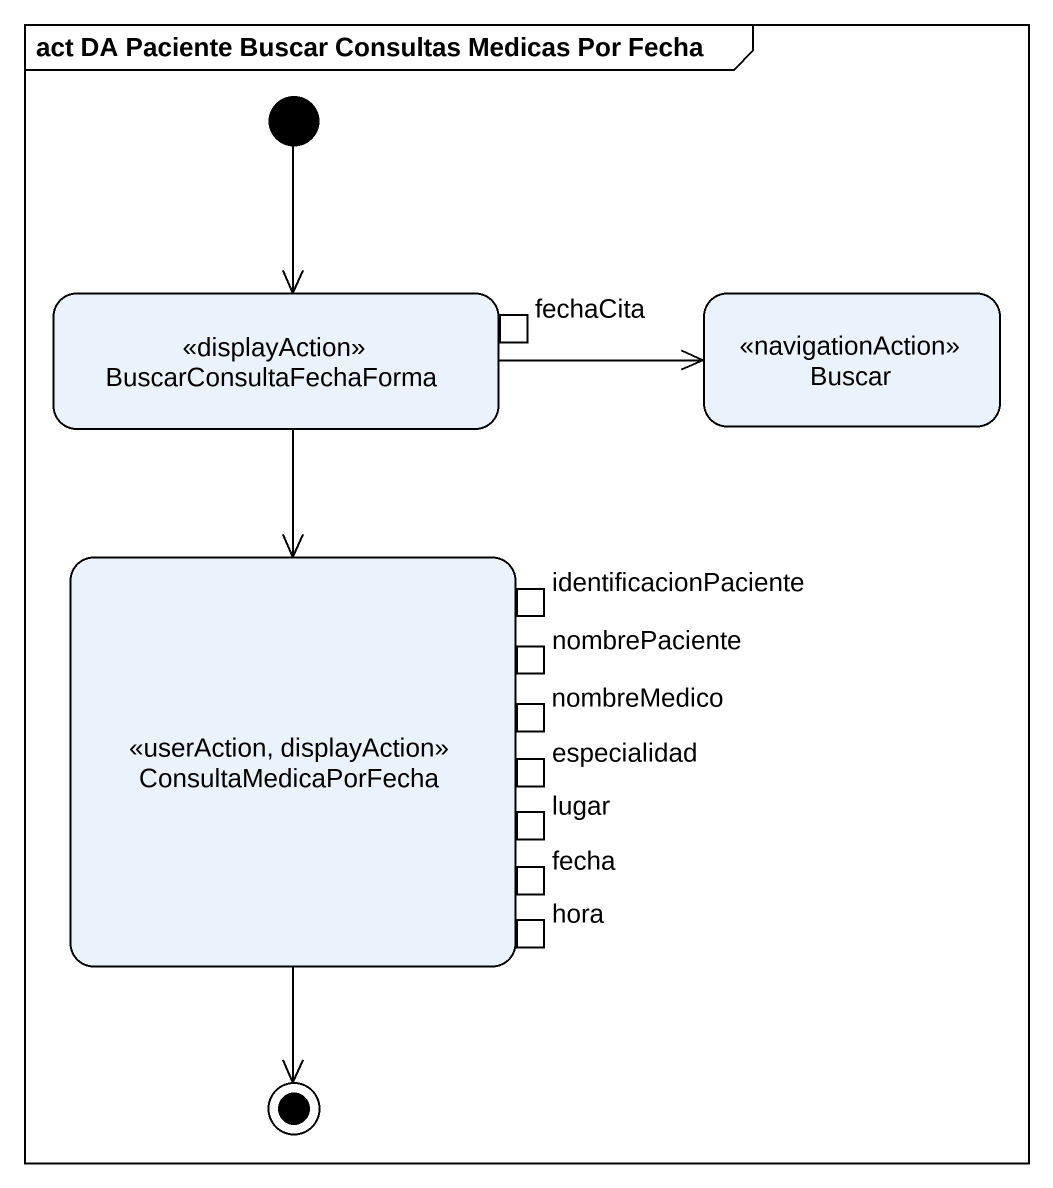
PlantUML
@startuml
mainframe act DA Paciente Buscar Consultas Medicas Por Fecha
hide empty description
state BuscarConsultaFechaForma <<displayAction>> {
  state fechaCita <<inputPin>>
}
state Buscar <<navigationAction>>
state ConsultaMedicaPorFecha <<userAction, displayAction>> {
  state identificacionPaciente <<outputPin>>
  state nombrePaciente <<outputPin>>
  state nombreMedico <<outputPin>>
  state especialidad <<outputPin>>
  state fecha <<outputPin>>
  state lugar <<outputPin>>
  state hora <<outputPin>>
}
[*] --> BuscarConsultaFechaForma
BuscarConsultaFechaForma -right-> Buscar
BuscarConsultaFechaForma --> ConsultaMedicaPorFecha
ConsultaMedicaPorFecha --> [*]
@enduml
